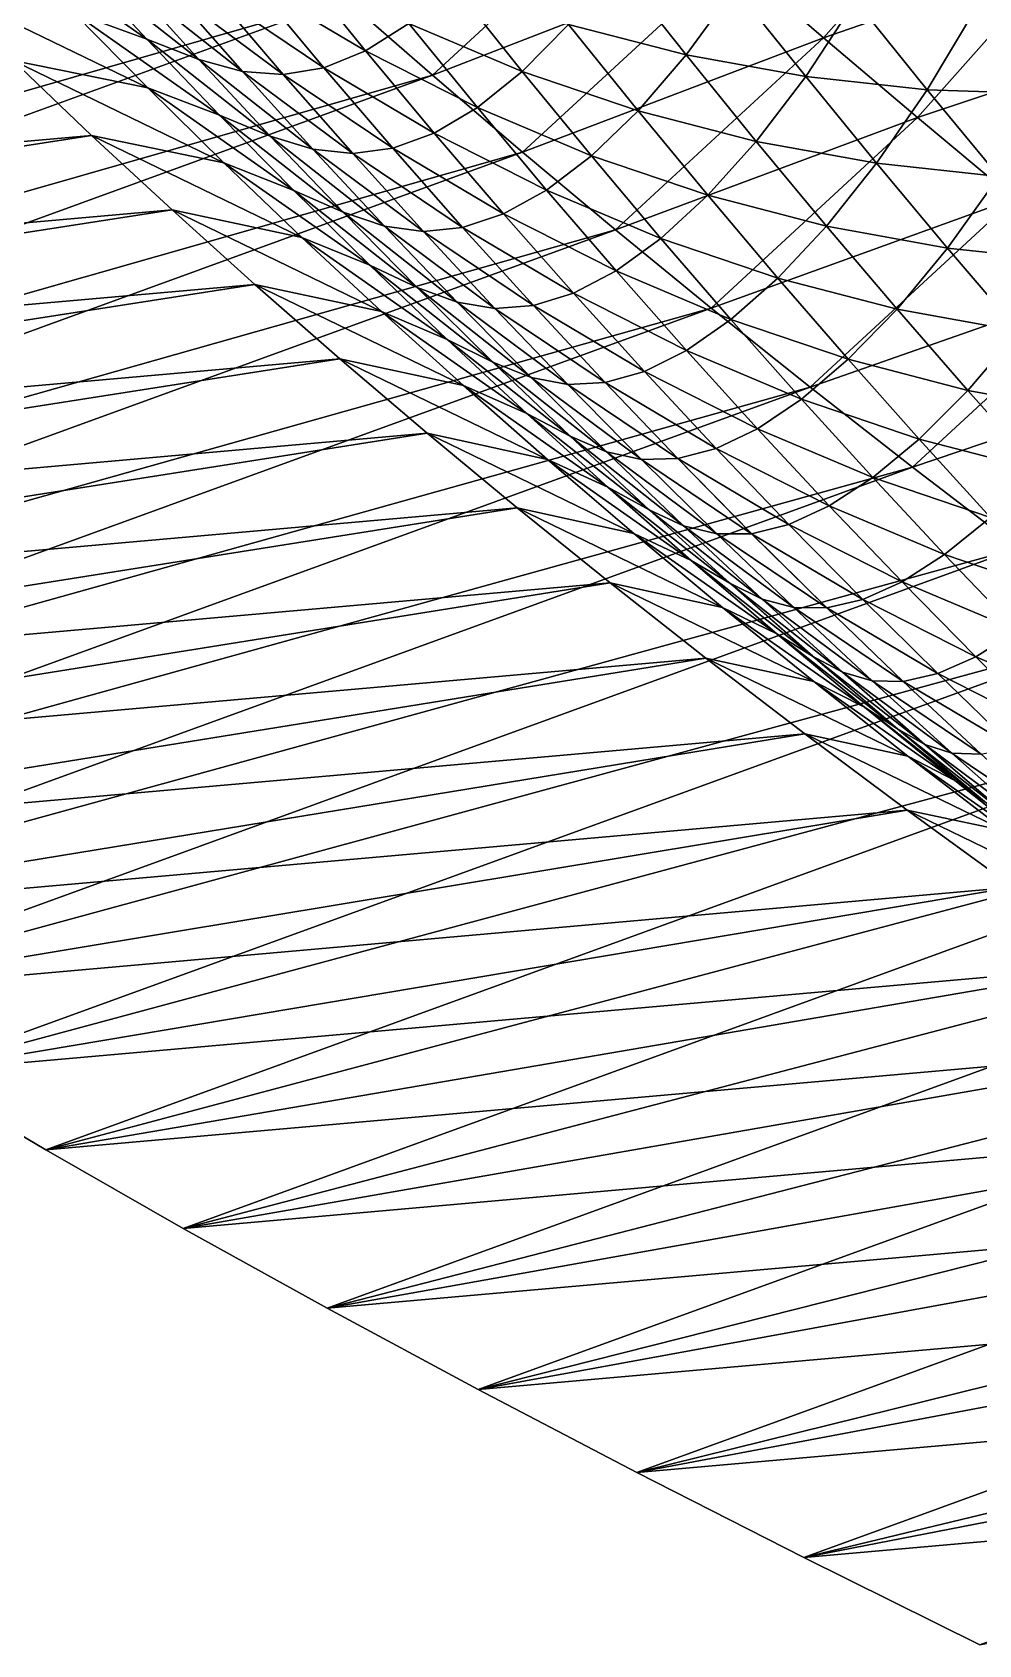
# Model space of a CAD drawing. Extents: x -232 to 179, y -162 to 161.
# Drawn here: x -102.6 to -55.4, y -123 to -42.6 of the extents above; entities that cross this region are included whole.
import ezdxf

# ---------------------------------------------------------------- set-up
doc = ezdxf.new("R2010")
doc.units = 0
doc.header["$MEASUREMENT"] = 0

msp = doc.modelspace()

# ---------------------------------------------------------------- linework, layer by layer
for points in [[(-99.34756, -29.623407, -620.6759999999999), (-169.2205, -49.86195, -604.4591), (-103.25167, -25.854378, -627.12555), (-103.25157, -25.854279, -627.1254)], [(-169.2205, -49.86195, -604.4591), (-99.34756, -29.623407, -620.6759999999999), (-165.16333, -53.57528000000001, -598.06213), (-165.16322, -53.57518, -598.062)], [(-95.33972, -33.395844, -614.23987), (-165.16333, -53.57528000000001, -598.06213), (-99.34756, -29.623407, -620.6759999999999), (-99.34746, -29.623308, -620.6759)], [(-165.16333, -53.57528000000001, -598.06213), (-95.33972, -33.395844, -614.23987), (-160.9507, -57.273186, -591.69635), (-160.95059, -57.273087, -591.6962)], [(-91.222305, -37.17643, -607.8091), (-160.9507, -57.273186, -591.69635), (-95.33972, -33.395844, -614.23987), (-95.33962, -33.395744, -614.23975)], [(-86.98906, -40.97000999999999, -601.3757), (-72.12011, -35.075294, -595.1371), (-82.63308, -44.781654, -594.9313), (-82.63298, -44.781555, -594.93115)], [(-67.70236, -38.973312, -588.6718), (-82.63308, -44.781654, -594.9313), (-72.12011, -35.075294, -595.1371), (-72.12001, -35.075195, -595.1369599999999)], [(-67.70236, -38.973312, -588.6718), (-55.930965, -34.746418, -581.45483), (-63.155537, -42.908764, -582.1778), (-63.155437, -42.908665, -582.1777)], [(-51.307133, -38.794075, -574.9285), (-63.155537, -42.908764, -582.1778), (-55.930965, -34.746418, -581.45483), (-55.930866, -34.74632, -581.4547)], [(-160.9507, -57.273186, -591.69635), (-91.222305, -37.17643, -607.8091), (-156.57602, -60.96014399999999, -585.3539400000001), (-156.57591, -60.96004499999999, -585.3538)], [(-86.98906, -40.97000999999999, -601.3757), (-156.57602, -60.96014399999999, -585.3539400000001), (-91.222305, -37.17643, -607.8091), (-91.222206, -37.17633, -607.80896)], [(-100.5245, -41.64782, -659.2962), (-96.863434, -42.976875, -672.8344), (-104.14825, -37.861504, -665.83246), (-104.14815, -37.861404, -665.83234)], [(-100.41637, -39.153774, -679.3952), (-104.14825, -37.861504, -665.83246), (-96.863434, -42.976875, -672.8344), (-96.86333499999999, -42.976776, -672.8343)], [(-96.863434, -42.976875, -672.8344), (-94.27459, -43.98745, -685.6003), (-100.41637, -39.153774, -679.3952), (-100.41627, -39.153675, -679.3951)], [(-97.77029, -40.11546, -692.1839), (-100.41637, -39.153774, -679.3952), (-94.27459, -43.98745, -685.6003), (-94.27449, -43.98735, -685.60016)], [(-82.63308, -44.781654, -594.9313), (-67.70236, -38.973312, -588.6718), (-78.146996, -48.61657, -588.4674), (-78.1469, -48.61647, -588.4673)], [(-63.155537, -42.908764, -582.1778), (-78.146996, -48.61657, -588.4674), (-67.70236, -38.973312, -588.6718), (-67.70226, -38.973213, -588.6717)], [(-73.49472, -39.35263, -770.9626), (-75.85573000000001, -42.244267, -760.1562), (-70.00091, -43.763203, -764.2819999999999), (-70.00081, -43.763103, -764.2818599999999)], [(-70.00091, -43.763203, -764.2819999999999), (-67.57334, -40.43055, -774.8699), (-73.49472, -39.35263, -770.9626), (-73.49462, -39.35253, -770.96246)], [(-63.155537, -42.908764, -582.1778), (-51.307133, -38.794075, -574.9285), (-58.470966, -46.887783, -575.6454), (-58.47086700000001, -46.887684, -575.64526)], [(-46.542953, -42.89966, -568.3545), (-58.470966, -46.887783, -575.6454), (-51.307133, -38.794075, -574.9285), (-51.307034, -38.793976, -574.9284)], [(-94.27459, -43.98745, -685.6003), (-92.10237, -44.588737, -697.9175), (-97.77029, -40.11546, -692.1839), (-97.77019, -40.11536, -692.1838)], [(-95.5533, -40.656296, -704.5236), (-97.77029, -40.11546, -692.1839), (-92.10237, -44.588737, -697.9175), (-92.10226999999999, -44.58864000000001, -697.9173599999999)], [(-89.361694, -39.382584, -739.94336), (-91.44426, -40.314995, -728.3510000000001), (-85.97043599999999, -43.55983, -733.2654), (-85.97034000000001, -43.55973, -733.26526)], [(-85.97043599999999, -43.55983, -733.2654), (-83.82042, -42.1959, -744.6451400000001), (-89.361694, -39.382584, -739.94336), (-89.361595, -39.38248400000001, -739.9432400000001)], [(-156.57602, -60.96014399999999, -585.3539400000001), (-86.98906, -40.97000999999999, -601.3757), (-152.03223, -64.64071, -579.0273), (-152.03212, -64.64061, -579.02716)], [(-82.63308, -44.781654, -594.9313), (-152.03223, -64.64071, -579.0273), (-86.98906, -40.97000999999999, -601.3757), (-86.98895999999999, -40.96991, -601.37555)], [(-103.52625, -44.04655, -637.51166), (-96.81993, -45.405895, -652.7818599999999), (-107.33248, -40.304356, -643.9984), (-107.33238, -40.304256, -643.9983)], [(-100.5245, -41.64782, -659.2962), (-107.33248, -40.304356, -643.9984), (-96.81993, -45.405895, -652.7818599999999), (-96.81983000000001, -45.405796, -652.78174)], [(-92.10237, -44.588737, -697.9175), (-90.06965, -44.73619, -709.9272), (-95.5533, -40.656296, -704.5236), (-95.5532, -40.656197, -704.5235)], [(-93.48805, -40.732338, -716.55615), (-95.5533, -40.656296, -704.5236), (-90.06965, -44.73619, -709.9272), (-90.06955, -44.73609, -709.92706)], [(-91.44426, -40.314995, -728.3510000000001), (-93.48805, -40.732338, -716.55615), (-88.04590999999999, -44.400627, -721.6983), (-88.045815, -44.400528, -721.6982)], [(-90.06965, -44.73619, -709.9272), (-88.04590999999999, -44.400627, -721.6983), (-93.48805, -40.732338, -716.55615), (-93.48795, -40.73224, -716.556)], [(-88.04590999999999, -44.400627, -721.6983), (-85.97043599999999, -43.55983, -733.2654), (-91.44426, -40.314995, -728.3510000000001), (-91.44416, -40.314896, -728.3509)], [(-81.59585, -40.29433, -755.84424), (-83.82042, -42.1959, -744.6451400000001), (-78.16643, -44.585915, -749.16425), (-78.16633, -44.585815, -749.1641)], [(-78.16643, -44.585915, -749.16425), (-75.85573000000001, -42.244267, -760.1562), (-81.59585, -40.29433, -755.84424), (-81.59575, -40.29423, -755.8441)], [(-67.57334, -40.43055, -774.8699), (-70.00091, -43.763203, -764.2819999999999), (-64.04079, -44.84817, -768.21484), (-64.04069, -44.84807199999999, -768.2147)], [(-64.04079, -44.84817, -768.21484), (-61.560925, -41.075836, -778.577), (-67.57334, -40.43055, -774.8699), (-67.57324, -40.43045, -774.86975)], [(-96.81993, -45.405895, -652.7818599999999), (-93.239685, -46.76319, -666.2981599999999), (-100.5245, -41.64782, -659.2962), (-100.5244, -41.64772, -659.2961)], [(-96.863434, -42.976875, -672.8344), (-100.5245, -41.64782, -659.2962), (-93.239685, -46.76319, -666.2981599999999), (-93.239586, -46.763092, -666.2980299999999)], [(-61.560925, -41.075836, -778.577), (-64.04079, -44.84817, -768.21484), (-57.98903000000001, -45.497684, -771.9462), (-57.98893, -45.497585, -771.9461)], [(-57.98903000000001, -45.497684, -771.9462), (-55.474346, -41.28849, -782.0746), (-61.560925, -41.075836, -778.577), (-61.560825, -41.075737, -778.5769)], [(-55.474346, -41.28849, -782.0746), (-57.98903000000001, -45.497684, -771.9462), (-51.862617, -45.711735, -775.4667400000001), (-51.86252, -45.711636, -775.4666)], [(-51.862617, -45.711735, -775.4667400000001), (-49.33269, -41.06998400000001, -785.3530000000001), (-55.474346, -41.28849, -782.0746), (-55.474247, -41.28839, -782.0744599999999)], [(-83.82042, -42.1959, -744.6451400000001), (-85.97043599999999, -43.55983, -733.2654), (-80.4027, -46.386574, -737.9896), (-80.4026, -46.386475, -737.9895)], [(-80.4027, -46.386574, -737.9896), (-78.16643, -44.585915, -749.16425), (-83.82042, -42.1959, -744.6451400000001), (-83.82032, -42.1958, -744.645)], [(-75.85573000000001, -42.244267, -760.1562), (-78.16643, -44.585915, -749.16425), (-72.39392, -46.546852, -753.5005), (-72.39381999999999, -46.546753, -753.50037)], [(-72.39392, -46.546852, -753.5005), (-70.00091, -43.763203, -764.2819999999999), (-75.85573000000001, -42.244267, -760.1562), (-75.85563, -42.244167, -760.15607)], [(-93.239685, -46.76319, -666.2981599999999), (-90.716934, -47.814262, -679.04425), (-96.863434, -42.976875, -672.8344), (-96.86333499999999, -42.976776, -672.8343)], [(-94.27459, -43.98745, -685.6003), (-96.863434, -42.976875, -672.8344), (-90.716934, -47.814262, -679.04425), (-90.716835, -47.814163, -679.0441)], [(-78.146996, -48.61657, -588.4674), (-63.155537, -42.908764, -582.1778), (-73.52257, -52.48035400000001, -581.97485), (-73.52247, -52.48025500000001, -581.97473)], [(-58.470966, -46.887783, -575.6454), (-73.52257, -52.48035400000001, -581.97485), (-63.155537, -42.908764, -582.1778), (-63.155437, -42.908665, -582.1777)], [(-58.470966, -46.887783, -575.6454), (-46.542953, -42.89966, -568.3545), (-53.639153, -50.916958, -569.0646), (-53.639053, -50.91686, -569.06445)], [(-103.52625, -44.04655, -637.51166), (-165.16333, -53.57525, -598.06213), (-99.6215, -47.773376, -631.038), (-99.6214, -47.773277, -631.0379)], [(-99.6215, -47.773376, -631.038), (-93.0299, -49.14023, -646.2816), (-103.52625, -44.04655, -637.51166), (-103.52615, -44.04645, -637.5115400000001)], [(-96.81993, -45.405895, -652.7818599999999), (-103.52625, -44.04655, -637.51166), (-93.0299, -49.14023, -646.2816), (-93.0298, -49.14013, -646.2815)], [(-90.716934, -47.814262, -679.04425), (-88.59792, -48.46763, -691.3427), (-94.27459, -43.98745, -685.6003), (-94.27449, -43.98735, -685.60016)], [(-92.10237, -44.588737, -697.9175), (-94.27459, -43.98745, -685.6003), (-88.59792, -48.46763, -691.3427), (-88.597824, -48.46753, -691.3426)], [(-85.97043599999999, -43.55983, -733.2654), (-88.04590999999999, -44.400627, -721.6983), (-82.55054, -47.658234, -726.632), (-82.55044000000001, -47.658134, -726.6319)], [(-82.55054, -47.658234, -726.632), (-80.4027, -46.386574, -737.9896), (-85.97043599999999, -43.55983, -733.2654), (-85.97034000000001, -43.55973, -733.26526)], [(-70.00091, -43.763203, -764.2819999999999), (-72.39392, -46.546852, -753.5005), (-66.50607, -48.074364, -757.6496599999999), (-66.505974, -48.074265, -757.64954)], [(-66.50607, -48.074364, -757.6496599999999), (-64.04079, -44.84817, -768.21484), (-70.00091, -43.763203, -764.2819999999999), (-70.00081, -43.763103, -764.2818599999999)], [(-152.03223, -64.64071, -579.0273), (-82.63308, -44.781654, -594.9313), (-147.31136, -68.31956, -572.70825), (-147.31125, -68.31945999999999, -572.7081)], [(-78.146996, -48.61657, -588.4674), (-147.31136, -68.31956, -572.70825), (-82.63308, -44.781654, -594.9313), (-82.63298, -44.781555, -594.93115)], [(-88.59792, -48.46763, -691.3427), (-86.605965, -48.67812, -703.3336), (-92.10237, -44.588737, -697.9175), (-92.10226999999999, -44.58864000000001, -697.9173599999999)], [(-90.06965, -44.73619, -709.9272), (-92.10237, -44.588737, -697.9175), (-86.605965, -48.67812, -703.3336), (-86.60586500000001, -48.67802, -703.3335)], [(-88.04590999999999, -44.400627, -721.6983), (-90.06965, -44.73619, -709.9272), (-84.61050999999999, -48.415916, -715.0854), (-84.61041, -48.415817, -715.08527)], [(-86.605965, -48.67812, -703.3336), (-84.61050999999999, -48.415916, -715.0854), (-90.06965, -44.73619, -709.9272), (-90.06955, -44.73609, -709.92706)], [(-84.61050999999999, -48.415916, -715.0854), (-82.55054, -47.658234, -726.632), (-88.04590999999999, -44.400627, -721.6983), (-88.045815, -44.400528, -721.6982)], [(-78.16643, -44.585915, -749.16425), (-80.4027, -46.386574, -737.9896), (-74.721725, -48.78801, -742.5303299999999), (-74.72163, -48.78791, -742.5302)], [(-74.721725, -48.78801, -742.5303299999999), (-72.39392, -46.546852, -753.5005), (-78.16643, -44.585915, -749.16425), (-78.16633, -44.585815, -749.1641)], [(-64.04079, -44.84817, -768.21484), (-66.50607, -48.074364, -757.6496599999999), (-60.51233000000001, -49.16545, -761.6046), (-60.51223, -49.16535, -761.6045)], [(-60.51233000000001, -49.16545, -761.6046), (-57.98903000000001, -45.497684, -771.9462), (-64.04079, -44.84817, -768.21484), (-64.04069, -44.84807199999999, -768.2147)], [(-93.0299, -49.14023, -646.2816), (-89.540726, -50.51733400000001, -659.77844), (-96.81993, -45.405895, -652.7818599999999), (-96.81983000000001, -45.405796, -652.78174)], [(-93.239685, -46.76319, -666.2981599999999), (-96.81993, -45.405895, -652.7818599999999), (-89.540726, -50.51733400000001, -659.77844), (-89.54063000000001, -50.517235, -659.7783)], [(-57.98903000000001, -45.497684, -771.9462), (-60.51233000000001, -49.16545, -761.6046), (-54.426422, -49.818626, -765.3570599999999), (-54.426323, -49.818527, -765.35693)], [(-54.426422, -49.818626, -765.3570599999999), (-51.862617, -45.711735, -775.4667400000001), (-57.98903000000001, -45.497684, -771.9462), (-57.98893, -45.497585, -771.9461)], [(-80.4027, -46.386574, -737.9896), (-82.55054, -47.658234, -726.632), (-76.96089, -50.4961, -731.3749), (-76.96079, -50.496002, -731.3747599999999)], [(-76.96089, -50.4961, -731.3749), (-74.721725, -48.78801, -742.5303299999999), (-80.4027, -46.386574, -737.9896), (-80.4026, -46.386475, -737.9895)], [(-72.39392, -46.546852, -753.5005), (-74.721725, -48.78801, -742.5303299999999), (-68.92165, -50.7583, -746.8872700000001), (-68.921555, -50.7582, -746.88715)], [(-68.92165, -50.7583, -746.8872700000001), (-66.50607, -48.074364, -757.6496599999999), (-72.39392, -46.546852, -753.5005), (-72.39381999999999, -46.546753, -753.50037)], [(-89.540726, -50.51733400000001, -659.77844), (-87.09318499999999, -51.60058, -672.508), (-93.239685, -46.76319, -666.2981599999999), (-93.239586, -46.763092, -666.2980299999999)], [(-90.716934, -47.814262, -679.04425), (-93.239685, -46.76319, -666.2981599999999), (-87.09318499999999, -51.60058, -672.508), (-87.09309, -51.60048, -672.5079)], [(-73.52257, -52.48035400000001, -581.97485), (-58.470966, -46.887783, -575.6454), (-68.75081, -56.37889000000001, -575.44415), (-68.75071, -56.37879, -575.44403)], [(-53.639153, -50.916958, -569.0646), (-68.75081, -56.37889000000001, -575.44415), (-58.470966, -46.887783, -575.6454), (-58.47086700000001, -46.887684, -575.64526)], [(-160.9507, -57.273155, -591.6963), (-99.6215, -47.773376, -631.038), (-165.16333, -53.57525, -598.06213), (-165.16322, -53.57515, -598.062)], [(-99.6215, -47.773376, -631.038), (-160.9507, -57.273155, -591.6963), (-95.61281, -51.489334, -624.5696), (-95.61270999999999, -51.489235, -624.5694599999999)], [(-95.61281, -51.489334, -624.5696), (-89.14949, -52.855236, -639.7876), (-99.6215, -47.773376, -631.038), (-99.6214, -47.773277, -631.0379)], [(-93.0299, -49.14023, -646.2816), (-99.6215, -47.773376, -631.038), (-89.14949, -52.855236, -639.7876), (-89.14939, -52.855137, -639.7875)], [(-87.09318499999999, -51.60058, -672.508), (-85.035904, -52.297886, -684.79114), (-90.716934, -47.814262, -679.04425), (-90.716835, -47.814163, -679.0441)], [(-88.59792, -48.46763, -691.3427), (-90.716934, -47.814262, -679.04425), (-85.035904, -52.297886, -684.79114), (-85.03580500000001, -52.297787, -684.791)], [(-82.55054, -47.658234, -726.632), (-84.61050999999999, -48.415916, -715.0854), (-79.097984, -51.683693, -720.03455), (-79.09788499999999, -51.683594, -720.0344)], [(-79.097984, -51.683693, -720.03455), (-76.96089, -50.4961, -731.3749), (-82.55054, -47.658234, -726.632), (-82.55044000000001, -47.658134, -726.6319)], [(-66.50607, -48.074364, -757.6496599999999), (-68.92165, -50.7583, -746.8872700000001), (-63.0057, -52.293114, -751.05615), (-63.0056, -52.293015, -751.056)], [(-63.0057, -52.293114, -751.05615), (-60.51233000000001, -49.16545, -761.6046), (-66.50607, -48.074364, -757.6496599999999), (-66.505974, -48.074265, -757.64954)], [(-147.31136, -68.31956, -572.70825), (-78.146996, -48.61657, -588.4674), (-142.40477, -72.00145, -566.38885), (-142.40466, -72.00135, -566.38873)], [(-73.52257, -52.48035400000001, -581.97485), (-142.40477, -72.00145, -566.38885), (-78.146996, -48.61657, -588.4674), (-78.1469, -48.61647, -588.4673)], [(-85.035904, -52.297886, -684.79114), (-83.09303, -52.563316, -696.7672), (-88.59792, -48.46763, -691.3427), (-88.597824, -48.46753, -691.3426)], [(-86.605965, -48.67812, -703.3336), (-88.59792, -48.46763, -691.3427), (-83.09303, -52.563316, -696.7672), (-83.09293000000001, -52.563217, -696.7671)], [(-84.61050999999999, -48.415916, -715.0854), (-86.605965, -48.67812, -703.3336), (-81.134125, -52.3664, -708.5038), (-81.134026, -52.366302, -708.50366)], [(-83.09303, -52.563316, -696.7672), (-81.134125, -52.3664, -708.5038), (-86.605965, -48.67812, -703.3336), (-86.60586500000001, -48.67802, -703.3335)], [(-81.134125, -52.3664, -708.5038), (-79.097984, -51.683693, -720.03455), (-84.61050999999999, -48.415916, -715.0854), (-84.61041, -48.415817, -715.08527)], [(-74.721725, -48.78801, -742.5303299999999), (-76.96089, -50.4961, -731.3749), (-71.257545, -52.90699, -735.9334), (-71.25745, -52.90689, -735.9333)], [(-71.257545, -52.90699, -735.9334), (-68.92165, -50.7583, -746.8872700000001), (-74.721725, -48.78801, -742.5303299999999), (-74.72163, -48.78791, -742.5302)], [(-89.14949, -52.855236, -639.7876), (-85.76189000000001, -54.243793, -653.2674), (-93.0299, -49.14023, -646.2816), (-93.0298, -49.14013, -646.2815)], [(-89.540726, -50.51733400000001, -659.77844), (-93.0299, -49.14023, -646.2816), (-85.76189000000001, -54.243793, -653.2674), (-85.76179, -54.243694, -653.2673)], [(-60.51233000000001, -49.16545, -761.6046), (-63.0057, -52.293114, -751.05615), (-56.98333, -53.38940400000001, -755.0301), (-56.98323000000001, -53.38930500000001, -755.02997)], [(-56.98333, -53.38940400000001, -755.0301), (-54.426422, -49.818626, -765.3570599999999), (-60.51233000000001, -49.16545, -761.6046), (-60.51223, -49.16535, -761.6045)], [(-85.76189000000001, -54.243793, -653.2674), (-83.39895, -55.35101, -665.9835), (-89.540726, -50.51733400000001, -659.77844), (-89.54063000000001, -50.517235, -659.7783)], [(-87.09318499999999, -51.60058, -672.508), (-89.540726, -50.51733400000001, -659.77844), (-83.39895, -55.35101, -665.9835), (-83.39885, -55.35091, -665.9834)], [(-76.96089, -50.4961, -731.3749), (-79.097984, -51.683693, -720.03455), (-73.49089000000001, -54.530426, -724.7922), (-73.49079, -54.530327, -724.79205)], [(-73.49089000000001, -54.530426, -724.7922), (-71.257545, -52.90699, -735.9334), (-76.96089, -50.4961, -731.3749), (-76.96079, -50.496002, -731.3747599999999)], [(-54.426422, -49.818626, -765.3570599999999), (-56.98333, -53.38940400000001, -755.0301), (-50.86837, -54.0457, -758.8004), (-50.86827, -54.0456, -758.8003)], [(-68.92165, -50.7583, -746.8872700000001), (-71.257545, -52.90699, -735.9334), (-65.43465, -54.88504, -740.3075), (-65.43455, -54.88494, -740.3074)], [(-65.43465, -54.88504, -740.3075), (-63.0057, -52.293114, -751.05615), (-68.92165, -50.7583, -746.8872700000001), (-68.921555, -50.7582, -746.88715)], [(-68.75081, -56.37889000000001, -575.44415), (-53.639153, -50.916958, -569.0646), (-63.821938, -60.318462, -568.86523), (-63.82184, -60.318363, -568.8651)], [(-48.649467, -55.00343, -562.4243), (-63.821938, -60.318462, -568.86523), (-53.639153, -50.916958, -569.0646), (-53.639053, -50.91686, -569.06445)], [(-156.57602, -60.960114, -585.3539400000001), (-95.61281, -51.489334, -624.5696), (-160.9507, -57.273155, -591.6963), (-160.95059, -57.273056, -591.69617)], [(-95.61281, -51.489334, -624.5696), (-156.57602, -60.960114, -585.3539400000001), (-91.49432, -55.198975, -618.0983), (-91.494225, -55.198875, -618.0982)], [(-91.49432, -55.198975, -618.0983), (-85.173386, -56.55538000000001, -633.29193), (-95.61281, -51.489334, -624.5696), (-95.61270999999999, -51.489235, -624.5694599999999)], [(-89.14949, -52.855236, -639.7876), (-95.61281, -51.489334, -624.5696), (-85.173386, -56.55538000000001, -633.29193), (-85.17329000000001, -56.555283, -633.2918)], [(-83.39895, -55.35101, -665.9835), (-81.412155, -56.0842, -678.2549), (-87.09318499999999, -51.60058, -672.508), (-87.09309, -51.60048, -672.5079)], [(-85.035904, -52.297886, -684.79114), (-87.09318499999999, -51.60058, -672.508), (-81.412155, -56.0842, -678.2549), (-81.412056, -56.08410300000001, -678.2547599999999)], [(-79.097984, -51.683693, -720.03455), (-81.134125, -52.3664, -708.5038), (-75.608795, -55.641777, -713.4645), (-75.608696, -55.64167800000001, -713.4643599999999)], [(-75.608795, -55.641777, -713.4645), (-73.49089000000001, -54.530426, -724.7922), (-79.097984, -51.683693, -720.03455), (-79.09788499999999, -51.683594, -720.0344)], [(-142.40477, -72.00145, -566.38885), (-73.52257, -52.48035400000001, -581.97485), (-137.3028, -75.69145, -560.06036), (-137.30269, -75.69135, -560.06024)], [(-68.75081, -56.37889000000001, -575.44415), (-137.3028, -75.69145, -560.06036), (-73.52257, -52.48035400000001, -581.97485), (-73.52247, -52.48025500000001, -581.97473)], [(-85.173386, -56.55538000000001, -633.29193), (-81.89834599999999, -57.946964, -646.7572), (-89.14949, -52.855236, -639.7876), (-89.14939, -52.855137, -639.7875)], [(-85.76189000000001, -54.243793, -653.2674), (-89.14949, -52.855236, -639.7876), (-81.89834599999999, -57.946964, -646.7572), (-81.89825, -57.946865, -646.7571)], [(-81.412155, -56.0842, -678.2549), (-79.52679, -56.39673000000001, -690.2198), (-85.035904, -52.297886, -684.79114), (-85.03580500000001, -52.297787, -684.791)], [(-83.09303, -52.563316, -696.7672), (-85.035904, -52.297886, -684.79114), (-79.52679, -56.39673000000001, -690.2198), (-79.52669, -56.39663, -690.2196700000001)], [(-81.134125, -52.3664, -708.5038), (-83.09303, -52.563316, -696.7672), (-77.61276, -56.25729, -701.9454), (-77.61265999999999, -56.25719, -701.94525)], [(-79.52679, -56.39673000000001, -690.2198), (-77.61276, -56.25729, -701.9454), (-83.09303, -52.563316, -696.7672), (-83.09293000000001, -52.563217, -696.7671)], [(-77.61276, -56.25729, -701.9454), (-75.608795, -55.641777, -713.4645), (-81.134125, -52.3664, -708.5038), (-81.134026, -52.366302, -708.50366)], [(-71.257545, -52.90699, -735.9334), (-73.49089000000001, -54.530426, -724.7922), (-67.769745, -56.948845, -729.3649), (-67.769646, -56.94874599999999, -729.3648)], [(-67.769745, -56.948845, -729.3649), (-65.43465, -54.88504, -740.3075), (-71.257545, -52.90699, -735.9334), (-71.25745, -52.90689, -735.9333)], [(-63.0057, -52.293114, -751.05615), (-65.43465, -54.88504, -740.3075), (-59.4954, -56.42588000000001, -744.49286), (-59.4953, -56.42578, -744.49274)], [(-59.4954, -56.42588000000001, -744.49286), (-56.98333, -53.38940400000001, -755.0301), (-63.0057, -52.293114, -751.05615), (-63.0056, -52.293015, -751.056)], [(-56.98333, -53.38940400000001, -755.0301), (-59.4954, -56.42588000000001, -744.49286), (-53.44931999999999, -57.52650500000001, -748.4824), (-53.449223, -57.526405, -748.4823)], [(-53.44931999999999, -57.52650500000001, -748.4824), (-50.86837, -54.0457, -758.8004), (-56.98333, -53.38940400000001, -755.0301), (-56.98323000000001, -53.38930500000001, -755.02997)], [(-81.89834599999999, -57.946964, -646.7572), (-79.62957, -59.070026, -659.46295), (-85.76189000000001, -54.243793, -653.2674), (-85.76179, -54.243694, -653.2673)], [(-83.39895, -55.35101, -665.9835), (-85.76189000000001, -54.243793, -653.2674), (-79.62957, -59.070026, -659.46295), (-79.62947, -59.069927, -659.4628)], [(-73.49089000000001, -54.530426, -724.7922), (-75.608795, -55.641777, -713.4645), (-69.98865, -58.495125, -718.23315), (-69.98855, -58.495026, -718.23303)], [(-69.98865, -58.495125, -718.23315), (-67.769745, -56.948845, -729.3649), (-73.49089000000001, -54.530426, -724.7922), (-73.49079, -54.530327, -724.79205)], [(-152.03223, -64.64068, -579.0272), (-91.49432, -55.198975, -618.0983), (-156.57602, -60.960114, -585.3539400000001), (-156.57591, -60.960014, -585.3538)], [(-91.49432, -55.198975, -618.0983), (-152.03223, -64.64068, -579.0272), (-87.259796, -58.906914, -611.6161), (-87.2597, -58.906815, -611.6159700000001)], [(-87.259796, -58.906914, -611.6161), (-81.09584, -60.245155, -626.7865), (-91.49432, -55.198975, -618.0983), (-91.494225, -55.198875, -618.0982)], [(-85.173386, -56.55538000000001, -633.29193), (-91.49432, -55.198975, -618.0983), (-81.09584, -60.245155, -626.7865), (-81.09574, -60.24505600000001, -626.7864)], [(-79.62957, -59.070026, -659.46295), (-77.72228, -59.83119, -671.7260000000001), (-83.39895, -55.35101, -665.9835), (-83.39885, -55.35091, -665.9834)], [(-81.412155, -56.0842, -678.2549), (-83.39895, -55.35101, -665.9835), (-77.72228, -59.83119, -671.7260000000001), (-77.72218000000001, -59.83109, -671.7259)], [(-65.43465, -54.88504, -740.3075), (-67.769745, -56.948845, -729.3649), (-61.928665, -58.93306, -733.7527), (-61.928566, -58.93295999999999, -733.75256)], [(-61.928665, -58.93306, -733.7527), (-59.4954, -56.42588000000001, -744.49286), (-65.43465, -54.88504, -740.3075), (-65.43455, -54.88494, -740.3074)], [(-63.821938, -60.318462, -568.86523), (-48.649467, -55.00343, -562.4243), (-58.724968, -64.30587, -562.2271), (-58.72487, -64.30577, -562.227)], [(-43.490345, -59.15490699999999, -555.7131), (-58.724968, -64.30587, -562.2271), (-48.649467, -55.00343, -562.4243), (-48.64937, -55.00333000000001, -562.4242)], [(-77.72228, -59.83119, -671.7260000000001), (-75.90304, -60.183044, -683.68353), (-81.412155, -56.0842, -678.2549), (-81.412056, -56.08410300000001, -678.2547599999999)], [(-79.52679, -56.39673000000001, -690.2198), (-81.412155, -56.0842, -678.2549), (-75.90304, -60.183044, -683.68353), (-75.90294, -60.182945, -683.6834)], [(-75.608795, -55.641777, -713.4645), (-77.61276, -56.25729, -701.9454), (-72.0789, -59.53771999999999, -706.91364), (-72.078804, -59.53762, -706.9135)], [(-72.0789, -59.53771999999999, -706.91364), (-69.98865, -58.495125, -718.23315), (-75.608795, -55.641777, -713.4645), (-75.608696, -55.64167800000001, -713.4643599999999)], [(-137.3028, -75.69145, -560.06036), (-68.75081, -56.37889000000001, -575.44415), (-131.99474, -79.394806, -553.714), (-131.99463, -79.39471, -553.71387)], [(-63.821938, -60.318462, -568.86523), (-131.99474, -79.394806, -553.714), (-68.75081, -56.37889000000001, -575.44415), (-68.75071, -56.37879, -575.44403)], [(-81.09584, -60.245155, -626.7865), (-77.94479, -61.631264, -640.23987), (-85.173386, -56.55538000000001, -633.29193), (-85.17329000000001, -56.555283, -633.2918)], [(-81.89834599999999, -57.946964, -646.7572), (-85.173386, -56.55538000000001, -633.29193), (-77.94479, -61.631264, -640.23987), (-77.944695, -61.631165, -640.23975)], [(-77.61276, -56.25729, -701.9454), (-79.52679, -56.39673000000001, -690.2198), (-74.042305, -60.093536, -695.4019), (-74.04220600000001, -60.093437, -695.4018)], [(-75.90304, -60.183044, -683.68353), (-74.042305, -60.093536, -695.4019), (-79.52679, -56.39673000000001, -690.2198), (-79.52669, -56.39663, -690.2196700000001)], [(-74.042305, -60.093536, -695.4019), (-72.0789, -59.53771999999999, -706.91364), (-77.61276, -56.25729, -701.9454), (-77.61265999999999, -56.25719, -701.94525)], [(-67.769745, -56.948845, -729.3649), (-69.98865, -58.495125, -718.23315), (-64.25421, -60.919167, -722.8166), (-64.25411, -60.91906700000001, -722.81647)], [(-64.25421, -60.919167, -722.8166), (-61.928665, -58.93306, -733.7527), (-67.769745, -56.948845, -729.3649), (-67.769646, -56.94874599999999, -729.3648)], [(-59.4954, -56.42588000000001, -744.49286), (-61.928665, -58.93306, -733.7527), (-55.97088000000001, -60.478714, -737.9511), (-55.97078, -60.478615, -737.951)], [(-55.97088000000001, -60.478714, -737.9511), (-53.44931999999999, -57.52650500000001, -748.4824), (-59.4954, -56.42588000000001, -744.49286), (-59.4953, -56.42578, -744.49274)], [(-53.44931999999999, -57.52650500000001, -748.4824), (-55.97088000000001, -60.478714, -737.9511), (-49.905933, -61.582764, -741.9531), (-49.90583400000001, -61.582664, -741.953)], [(-77.94479, -61.631264, -640.23987), (-75.78025, -62.762, -652.93835), (-81.89834599999999, -57.946964, -646.7572), (-81.89825, -57.946865, -646.7571)], [(-79.62957, -59.070026, -659.46295), (-81.89834599999999, -57.946964, -646.7572), (-75.78025, -62.762, -652.93835), (-75.78015, -62.7619, -652.93823)], [(-69.98865, -58.495125, -718.23315), (-72.0789, -59.53771999999999, -706.91364), (-66.450096, -62.39547, -711.6897), (-66.45, -62.39536999999999, -711.6896)], [(-66.450096, -62.39547, -711.6897), (-64.25421, -60.919167, -722.8166), (-69.98865, -58.495125, -718.23315), (-69.98855, -58.495026, -718.23303)], [(-147.31136, -68.31953, -572.70825), (-87.259796, -58.906914, -611.6161), (-152.03223, -64.64068, -579.0272), (-152.03212, -64.64058, -579.0271)], [(-87.259796, -58.906914, -611.6161), (-147.31136, -68.31953, -572.70825), (-82.90229000000001, -62.61792800000001, -605.11426), (-82.90219, -62.61783, -605.11414)], [(-82.90229000000001, -62.61792800000001, -605.11426), (-76.91071, -63.929115, -620.2629400000001), (-87.259796, -58.906914, -611.6161), (-87.2597, -58.906815, -611.6159700000001)], [(-81.09584, -60.245155, -626.7865), (-87.259796, -58.906914, -611.6161), (-76.91071, -63.929115, -620.2629400000001), (-76.910614, -63.929016, -620.2628)], [(-75.78025, -62.762, -652.93835), (-73.96165500000001, -63.54331, -665.1965299999999), (-79.62957, -59.070026, -659.46295), (-79.62947, -59.069927, -659.4628)], [(-77.72228, -59.83119, -671.7260000000001), (-79.62957, -59.070026, -659.46295), (-73.96165500000001, -63.54331, -665.1965299999999), (-73.961555, -63.54320999999999, -665.1964)], [(-61.928665, -58.93306, -733.7527), (-64.25421, -60.919167, -722.8166), (-58.39954399999999, -62.908005, -727.21454), (-58.39944499999999, -62.907906, -727.2144)], [(-58.39954399999999, -62.908005, -727.21454), (-55.97088000000001, -60.478714, -737.9511), (-61.928665, -58.93306, -733.7527), (-61.928566, -58.93295999999999, -733.75256)], [(-58.724968, -64.30587, -562.2271), (-43.490345, -59.15490699999999, -555.7131), (-53.447872, -68.348434, -555.5182), (-53.447773, -68.34833499999999, -555.51807)], [(-76.91071, -63.929115, -620.2629400000001), (-73.8956, -65.30113, -633.70715), (-81.09584, -60.245155, -626.7865), (-81.09574, -60.24505600000001, -626.7864)], [(-77.94479, -61.631264, -640.23987), (-81.09584, -60.245155, -626.7865), (-73.8956, -65.30113, -633.70715), (-73.8955, -65.30103000000001, -633.70703)], [(-73.96165500000001, -63.54331, -665.1965299999999), (-72.21739000000001, -63.926876, -677.1505), (-77.72228, -59.83119, -671.7260000000001), (-77.72218000000001, -59.83109, -671.7259)], [(-75.90304, -60.183044, -683.68353), (-77.72228, -59.83119, -671.7260000000001), (-72.21739000000001, -63.926876, -677.1505), (-72.21729, -63.926777, -677.1504)], [(-74.042305, -60.093536, -695.4019), (-75.90304, -60.183044, -683.68353), (-70.41856, -63.879852, -688.8656599999999), (-70.41846, -63.879753, -688.86554)], [(-72.21739000000001, -63.926876, -677.1505), (-70.41856, -63.879852, -688.8656599999999), (-75.90304, -60.183044, -683.68353), (-75.90294, -60.182945, -683.6834)], [(-72.0789, -59.53771999999999, -706.91364), (-74.042305, -60.093536, -695.4019), (-68.50418, -63.37648000000001, -700.3739999999999), (-68.50408, -63.37638, -700.3739)], [(-70.41856, -63.879852, -688.8656599999999), (-68.50418, -63.37648000000001, -700.3739999999999), (-74.042305, -60.093536, -695.4019), (-74.04220600000001, -60.093437, -695.4018)], [(-68.50418, -63.37648000000001, -700.3739999999999), (-66.450096, -62.39547, -711.6897), (-72.0789, -59.53771999999999, -706.91364), (-72.078804, -59.53762, -706.9135)], [(-131.99474, -79.394806, -553.714), (-63.821938, -60.318462, -568.86523), (-126.4688, -83.11709599999999, -547.3402), (-126.468704, -83.117, -547.3401)], [(-58.724968, -64.30587, -562.2271), (-126.4688, -83.11709599999999, -547.3402), (-63.821938, -60.318462, -568.86523), (-63.82184, -60.318363, -568.8651)], [(-64.25421, -60.919167, -722.8166), (-66.450096, -62.39547, -711.6897), (-60.70680600000001, -64.82324, -716.2802), (-60.70670699999999, -64.82314000000001, -716.2801)], [(-60.70680600000001, -64.82324, -716.2802), (-58.39954399999999, -62.908005, -727.21454), (-64.25421, -60.919167, -722.8166), (-64.25411, -60.91906700000001, -722.81647)], [(-55.97088000000001, -60.478714, -737.9511), (-58.39954399999999, -62.908005, -727.21454), (-52.427902, -64.457245, -731.4227), (-52.427803, -64.457146, -731.4226)], [(-52.427902, -64.457245, -731.4227), (-49.905933, -61.582764, -741.9531), (-55.97088000000001, -60.478714, -737.9511), (-55.97078, -60.478615, -737.951)], [(-73.8956, -65.30113, -633.70715), (-71.845764, -66.43131, -646.4018), (-77.94479, -61.631264, -640.23987), (-77.944695, -61.631165, -640.23975)], [(-75.78025, -62.762, -652.93835), (-77.94479, -61.631264, -640.23987), (-71.845764, -66.43131, -646.4018), (-71.845665, -66.43121, -646.4017)], [(-142.40477, -72.00142, -566.3888), (-82.90229000000001, -62.61792800000001, -605.11426), (-147.31136, -68.31953, -572.70825), (-147.31125, -68.31943000000001, -572.7081)], [(-82.90229000000001, -62.61792800000001, -605.11426), (-142.40477, -72.00142, -566.3888), (-78.41445, -66.33688000000001, -598.5841), (-78.41435, -66.336784, -598.5840000000001)], [(-78.41445, -66.33688000000001, -598.5841), (-72.611275, -67.61196, -613.7126), (-82.90229000000001, -62.61792800000001, -605.11426), (-82.90219, -62.61783, -605.11414)], [(-76.91071, -63.929115, -620.2629400000001), (-82.90229000000001, -62.61792800000001, -605.11426), (-72.611275, -67.61196, -613.7126), (-72.611176, -67.61186, -613.71246)], [(-66.450096, -62.39547, -711.6897), (-68.50418, -63.37648000000001, -700.3739999999999), (-62.87104799999999, -66.236435, -705.1538), (-62.87095, -66.236336, -705.1537)], [(-62.87104799999999, -66.236435, -705.1538), (-60.70680600000001, -64.82324, -716.2802), (-66.450096, -62.39547, -711.6897), (-66.45, -62.39536999999999, -711.6896)], [(-71.845764, -66.43131, -646.4018), (-70.12546999999999, -67.22491, -658.6587), (-75.78025, -62.762, -652.93835), (-75.78015, -62.7619, -652.93823)], [(-73.96165500000001, -63.54331, -665.1965299999999), (-75.78025, -62.762, -652.93835), (-70.12546999999999, -67.22491, -658.6587), (-70.125374, -67.22480999999999, -658.65857)], [(-68.50418, -63.37648000000001, -700.3739999999999), (-70.41856, -63.879852, -688.8656599999999), (-64.88043, -67.162796, -693.83777), (-64.88033, -67.1627, -693.83765)], [(-64.88043, -67.162796, -693.83777), (-62.87104799999999, -66.236435, -705.1538), (-68.50418, -63.37648000000001, -700.3739999999999), (-68.50408, -63.37638, -700.3739)], [(-58.39954399999999, -62.908005, -727.21454), (-60.70680600000001, -64.82324, -716.2802), (-54.843105, -66.815155, -720.68494), (-54.843006, -66.81505600000001, -720.6848)], [(-54.843105, -66.815155, -720.68494), (-52.427902, -64.457245, -731.4227), (-58.39954399999999, -62.908005, -727.21454), (-58.39944499999999, -62.907906, -727.2144)], [(-72.611275, -67.61196, -613.7126), (-69.74468, -68.961075, -627.1507), (-76.91071, -63.929115, -620.2629400000001), (-76.910614, -63.929016, -620.2628)], [(-73.8956, -65.30113, -633.70715), (-76.91071, -63.929115, -620.2629400000001), (-69.74468, -68.961075, -627.1507), (-69.74458, -68.960976, -627.1506)], [(-70.12546999999999, -67.22491, -658.6587), (-68.46525, -67.63268000000001, -670.6127), (-73.96165500000001, -63.54331, -665.1965299999999), (-73.961555, -63.54320999999999, -665.1964)], [(-72.21739000000001, -63.926876, -677.1505), (-73.96165500000001, -63.54331, -665.1965299999999), (-68.46525, -67.63268000000001, -670.6127), (-68.46515, -67.63258, -670.61255)], [(-70.41856, -63.879852, -688.8656599999999), (-72.21739000000001, -63.926876, -677.1505), (-66.73711999999999, -67.62085, -682.3286), (-66.73702, -67.62075, -682.3285)], [(-68.46525, -67.63268000000001, -670.6127), (-66.73711999999999, -67.62085, -682.3286), (-72.21739000000001, -63.926876, -677.1505), (-72.21729, -63.926777, -677.1504)], [(-66.73711999999999, -67.62085, -682.3286), (-64.88043, -67.162796, -693.83777), (-70.41856, -63.879852, -688.8656599999999), (-70.41846, -63.879753, -688.86554)], [(-126.4688, -83.11709599999999, -547.3402), (-58.724968, -64.30587, -562.2271), (-120.71172, -86.86426999999999, -540.9289), (-120.711624, -86.864174, -540.9288)], [(-53.447872, -68.348434, -555.5182), (-120.71172, -86.86426999999999, -540.9289), (-58.724968, -64.30587, -562.2271), (-58.72487, -64.30577, -562.227)], [(-60.70680600000001, -64.82324, -716.2802), (-62.87104799999999, -66.236435, -705.1538), (-57.12334, -68.666084, -709.7478), (-57.12324, -68.66598499999999, -709.7477)], [(-57.12334, -68.666084, -709.7478), (-54.843105, -66.815155, -720.68494), (-60.70680600000001, -64.82324, -716.2802), (-60.70670699999999, -64.82314000000001, -716.2801)], [(-69.74468, -68.961075, -627.1507), (-67.820465, -70.08237, -639.8449), (-73.8956, -65.30113, -633.70715), (-73.8955, -65.30103000000001, -633.70703)], [(-71.845764, -66.43131, -646.4018), (-73.8956, -65.30113, -633.70715), (-67.820465, -70.08237, -639.8449), (-67.820366, -70.08227, -639.8448)], [(-137.3028, -75.69142, -560.06036), (-78.41445, -66.33688000000001, -598.5841), (-142.40477, -72.00142, -566.3888), (-142.40466, -72.00131999999999, -566.3887)], [(-78.41445, -66.33688000000001, -598.5841), (-137.3028, -75.69142, -560.06036), (-73.788025, -70.06898000000001, -592.0164), (-73.787926, -70.06888000000001, -592.0163)], [(-73.788025, -70.06898000000001, -592.0164), (-68.19034, -71.29845, -607.1266), (-78.41445, -66.33688000000001, -598.5841), (-78.41435, -66.336784, -598.5840000000001)], [(-72.611275, -67.61196, -613.7126), (-78.41445, -66.33688000000001, -598.5841), (-68.19034, -71.29845, -607.1266), (-68.19024, -71.29835, -607.12646)], [(-67.820465, -70.08237, -639.8449), (-66.20857, -70.88033, -652.1043), (-71.845764, -66.43131, -646.4018), (-71.845665, -66.43121, -646.4017)], [(-70.12546999999999, -67.22491, -658.6587), (-71.845764, -66.43131, -646.4018), (-66.20857, -70.88033, -652.1043), (-66.20846999999999, -70.88023000000001, -652.1042)], [(-62.87104799999999, -66.236435, -705.1538), (-64.88043, -67.162796, -693.83777), (-59.24730699999999, -70.02275, -698.61755), (-59.24720799999999, -70.02265, -698.61743)], [(-59.24730699999999, -70.02275, -698.61755), (-57.12334, -68.666084, -709.7478), (-62.87104799999999, -66.236435, -705.1538), (-62.87095, -66.236336, -705.1537)], [(-66.20857, -70.88033, -652.1043), (-64.64183, -71.304794, -664.0622599999999), (-70.12546999999999, -67.22491, -658.6587), (-70.125374, -67.22480999999999, -658.65857)], [(-68.46525, -67.63268000000001, -670.6127), (-70.12546999999999, -67.22491, -658.6587), (-64.64183, -71.304794, -664.0622599999999), (-64.64173000000001, -71.304695, -664.06213)], [(-64.88043, -67.162796, -693.83777), (-66.73711999999999, -67.62085, -682.3286), (-61.203262, -70.90128, -687.2969400000001), (-61.203163, -70.901184, -687.2968)], [(-61.203262, -70.90128, -687.2969400000001), (-59.24730699999999, -70.02275, -698.61755), (-64.88043, -67.162796, -693.83777), (-64.88033, -67.1627, -693.83765)], [(-54.843105, -66.815155, -720.68494), (-57.12334, -68.666084, -709.7478), (-51.255142, -70.659515, -714.15594), (-51.255043, -70.65942, -714.1558)], [(-68.19034, -71.29845, -607.1266), (-65.48546, -72.615685, -620.5617), (-72.611275, -67.61196, -613.7126), (-72.611176, -67.61186, -613.71246)], [(-69.74468, -68.961075, -627.1507), (-72.611275, -67.61196, -613.7126), (-65.48546, -72.615685, -620.5617), (-65.48536, -72.615585, -620.5616)], [(-66.73711999999999, -67.62085, -682.3286), (-68.46525, -67.63268000000001, -670.6127), (-62.993416, -71.32096999999999, -675.7828400000001), (-62.993317, -71.32087, -675.7827)], [(-64.64183, -71.304794, -664.0622599999999), (-62.993416, -71.32096999999999, -675.7828400000001), (-68.46525, -67.63268000000001, -670.6127), (-68.46515, -67.63258, -670.61255)], [(-62.993416, -71.32096999999999, -675.7828400000001), (-61.203262, -70.90128, -687.2969400000001), (-66.73711999999999, -67.62085, -682.3286), (-66.73702, -67.62075, -682.3285)], [(-120.71172, -86.86426999999999, -540.9289), (-53.447872, -68.348434, -555.5182), (-114.70889, -90.642715, -534.4693), (-114.70879, -90.64262, -534.4692)], [(-47.977264, -72.4541, -548.7258), (-114.70889, -90.642715, -534.4693), (-53.447872, -68.348434, -555.5182), (-53.447773, -68.34833499999999, -555.51807)], [(-65.48546, -72.615685, -620.5617), (-63.698418, -73.71959, -633.2593), (-69.74468, -68.961075, -627.1507), (-69.74458, -68.960976, -627.1506)], [(-67.820465, -70.08237, -639.8449), (-69.74468, -68.961075, -627.1507), (-63.698418, -73.71959, -633.2593), (-63.69832, -73.71949000000001, -633.25916)], [(-57.12334, -68.666084, -709.7478), (-59.24730699999999, -70.02275, -698.61755), (-53.4996, -72.4524, -703.21155), (-53.4995, -72.4523, -703.2114)], [(-53.4996, -72.4524, -703.21155), (-51.255142, -70.659515, -714.15594), (-57.12334, -68.666084, -709.7478), (-57.12324, -68.66598499999999, -709.7477)], [(-131.99474, -79.394775, -553.714), (-73.788025, -70.06898000000001, -592.0164), (-137.3028, -75.69142, -560.06036), (-137.30269, -75.69131999999999, -560.06024)], [(-73.788025, -70.06898000000001, -592.0164), (-131.99474, -79.394775, -553.714), (-69.01405, -73.81962, -585.40125), (-69.013954, -73.81952, -585.4011)], [(-69.01405, -73.81962, -585.40125), (-63.63989599999999, -74.99367, -600.49536), (-73.788025, -70.06898000000001, -592.0164), (-73.787926, -70.06888000000001, -592.0163)], [(-68.19034, -71.29845, -607.1266), (-73.788025, -70.06898000000001, -592.0164), (-63.63989599999999, -74.99367, -600.49536), (-63.63979699999999, -74.99356999999999, -600.4952400000001)], [(-63.698418, -73.71959, -633.2593), (-62.20539, -74.51394, -645.5251), (-67.820465, -70.08237, -639.8449), (-67.820366, -70.08227, -639.8448)], [(-66.20857, -70.88033, -652.1043), (-67.820465, -70.08237, -639.8449), (-62.20539, -74.51394, -645.5251), (-62.20529000000001, -74.51384, -645.52496)], [(-59.24730699999999, -70.02275, -698.61755), (-61.203262, -70.90128, -687.2969400000001), (-55.57445500000001, -73.75903000000001, -692.073), (-55.57435600000001, -73.758934, -692.0729)], [(-55.57445500000001, -73.75903000000001, -692.073), (-53.4996, -72.4524, -703.21155), (-59.24730699999999, -70.02275, -698.61755), (-59.24720799999999, -70.02265, -698.61743)], [(-63.63989599999999, -74.99367, -600.49536), (-61.110847, -76.269646, -613.9312), (-68.19034, -71.29845, -607.1266), (-68.19024, -71.29835, -607.12646)], [(-65.48546, -72.615685, -620.5617), (-68.19034, -71.29845, -607.1266), (-61.110847, -76.269646, -613.9312), (-61.11075, -76.26955, -613.9311)], [(-62.20539, -74.51394, -645.5251), (-60.741985, -74.947525, -657.4911), (-66.20857, -70.88033, -652.1043), (-66.20846999999999, -70.88023000000001, -652.1042)], [(-64.64183, -71.304794, -664.0622599999999), (-66.20857, -70.88033, -652.1043), (-60.741985, -74.947525, -657.4911), (-60.741886, -74.94742600000001, -657.4909700000001)], [(-60.741985, -74.947525, -657.4911), (-59.18268199999999, -74.98451999999999, -669.22046), (-64.64183, -71.304794, -664.0622599999999), (-64.64173000000001, -71.304695, -664.06213)], [(-62.993416, -71.32096999999999, -675.7828400000001), (-64.64183, -71.304794, -664.0622599999999), (-59.18268199999999, -74.98451999999999, -669.22046), (-59.18258299999999, -74.98442, -669.2203400000001)], [(-61.203262, -70.90128, -687.2969400000001), (-62.993416, -71.32096999999999, -675.7828400000001), (-57.468086, -74.59634399999999, -680.74347), (-57.467987, -74.596245, -680.74335)], [(-59.18268199999999, -74.98451999999999, -669.22046), (-57.468086, -74.59634399999999, -680.74347), (-62.993416, -71.32096999999999, -675.7828400000001), (-62.993317, -71.32087, -675.7827)], [(-57.468086, -74.59634399999999, -680.74347), (-55.57445500000001, -73.75903000000001, -692.073), (-61.203262, -70.90128, -687.2969400000001), (-61.203163, -70.901184, -687.2968)], [(-114.70889, -90.642715, -534.4693), (-47.977264, -72.4541, -548.7258), (-108.4439, -94.459305, -527.9499), (-108.4438, -94.45920600000001, -527.9497700000001)], [(-42.2981, -76.63171, -541.83606), (-108.4439, -94.459305, -527.9499), (-47.977264, -72.4541, -548.7258), (-47.977165, -72.454, -548.7257)], [(-61.110847, -76.269646, -613.9312), (-59.4731, -77.34749599999999, -626.63605), (-65.48546, -72.615685, -620.5617), (-65.48536, -72.615585, -620.5616)], [(-63.698418, -73.71959, -633.2593), (-65.48546, -72.615685, -620.5617), (-59.4731, -77.34749599999999, -626.63605), (-59.473, -77.3474, -626.6359)], [(-53.4996, -72.4524, -703.21155), (-55.57445500000001, -73.75903000000001, -692.073), (-49.83117, -76.186806, -696.66345), (-49.83107, -76.18670999999999, -696.6633)], [(-126.4688, -83.117065, -547.34015), (-69.01405, -73.81962, -585.40125), (-131.99474, -79.394775, -553.714), (-131.99463, -79.39468000000001, -553.71387)], [(-69.01405, -73.81962, -585.40125), (-126.4688, -83.117065, -547.34015), (-64.0827, -77.594536, -578.72833), (-64.0826, -77.59444, -578.7282)], [(-64.0827, -77.594536, -578.72833), (-58.951252, -78.702896, -593.80896), (-69.01405, -73.81962, -585.40125), (-69.013954, -73.81952, -585.4011)], [(-63.63989599999999, -74.99367, -600.49536), (-69.01405, -73.81962, -585.40125), (-58.951252, -78.702896, -593.80896), (-58.95115300000001, -78.7028, -593.80884)], [(-59.4731, -77.34749599999999, -626.63605), (-58.110023, -78.1301, -638.9125), (-63.698418, -73.71959, -633.2593), (-63.69832, -73.71949000000001, -633.25916)], [(-62.20539, -74.51394, -645.5251), (-63.698418, -73.71959, -633.2593), (-58.110023, -78.1301, -638.9125), (-58.109924, -78.13, -638.91235)], [(-55.57445500000001, -73.75903000000001, -692.073), (-57.468086, -74.59634399999999, -680.74347), (-51.847942, -77.44969, -685.5122), (-51.847843, -77.44959, -685.5121)], [(-51.847942, -77.44969, -685.5122), (-49.83117, -76.186806, -696.66345), (-55.57445500000001, -73.75903000000001, -692.073), (-55.57435600000001, -73.758934, -692.0729)], [(-58.110023, -78.1301, -638.9125), (-56.76023000000001, -78.565186, -650.8907), (-62.20539, -74.51394, -645.5251), (-62.20529000000001, -74.51384, -645.52496)], [(-60.741985, -74.947525, -657.4911), (-62.20539, -74.51394, -645.5251), (-56.76023000000001, -78.565186, -650.8907), (-56.76013, -78.56509, -650.8905599999999)], [(-57.468086, -74.59634399999999, -680.74347), (-59.18268199999999, -74.98451999999999, -669.22046), (-53.670162, -78.2523, -674.1695599999999), (-53.670063, -78.2522, -674.16943)], [(-53.670162, -78.2523, -674.1695599999999), (-51.847942, -77.44969, -685.5122), (-57.468086, -74.59634399999999, -680.74347), (-57.467987, -74.596245, -680.74335)], [(-58.951252, -78.702896, -593.80896), (-56.613018, -79.927925, -607.2494), (-63.63989599999999, -74.99367, -600.49536), (-63.63979699999999, -74.99356999999999, -600.4952400000001)], [(-61.110847, -76.269646, -613.9312), (-63.63989599999999, -74.99367, -600.49536), (-56.613018, -79.927925, -607.2494), (-56.61292, -79.927826, -607.24927)], [(-56.76023000000001, -78.565186, -650.8907), (-55.29984, -78.61581, -662.6332), (-60.741985, -74.947525, -657.4911), (-60.741886, -74.94742600000001, -657.4909700000001)], [(-59.18268199999999, -74.98451999999999, -669.22046), (-60.741985, -74.947525, -657.4911), (-55.29984, -78.61581, -662.6332), (-55.29974, -78.61570999999999, -662.63306)], [(-55.29984, -78.61581, -662.6332), (-53.670162, -78.2523, -674.1695599999999), (-59.18268199999999, -74.98451999999999, -669.22046), (-59.18258299999999, -74.98442, -669.2203400000001)], [(-56.613018, -79.927925, -607.2494), (-55.13758000000001, -80.9707, -619.966), (-61.110847, -76.269646, -613.9312), (-61.11075, -76.26955, -613.9311)], [(-59.4731, -77.34749599999999, -626.63605), (-61.110847, -76.269646, -613.9312), (-55.13758000000001, -80.9707, -619.966), (-55.13748, -80.97060400000001, -619.9659)], [(-108.4439, -94.459305, -527.9499), (-42.2981, -76.63171, -541.83606), (-101.89844, -98.32163, -521.3577), (-101.89834, -98.32153000000001, -521.3576)], [(-36.393745, -80.89081999999999, -534.83374), (-101.89844, -98.32163, -521.3577), (-42.2981, -76.63171, -541.83606), (-42.298, -76.63161, -541.83594)], [(-120.71172, -86.86424, -540.92883), (-64.0827, -77.594536, -578.72833), (-126.4688, -83.117065, -547.34015), (-126.468704, -83.11697, -547.34)], [(-64.0827, -77.594536, -578.72833), (-120.71172, -86.86424, -540.92883), (-58.982986, -81.39990999999999, -571.9863), (-58.982887, -81.39981, -571.9862)], [(-58.982986, -81.39990999999999, -571.9863), (-54.11489, -82.43172, -587.05664), (-64.0827, -77.594536, -578.72833), (-64.0826, -77.59444, -578.7282)], [(-58.951252, -78.702896, -593.80896), (-64.0827, -77.594536, -578.72833), (-54.11489, -82.43172, -587.05664), (-54.11479, -82.43162, -587.0565)], [(-55.13758000000001, -80.9707, -619.966), (-53.91605999999999, -81.73326999999999, -632.2575), (-59.4731, -77.34749599999999, -626.63605), (-59.473, -77.3474, -626.6359)], [(-58.110023, -78.1301, -638.9125), (-59.4731, -77.34749599999999, -626.63605), (-53.91605999999999, -81.73326999999999, -632.2575), (-53.915962, -81.73317, -632.2574)], [(-54.11489, -82.43172, -587.05664), (-51.983463, -83.59566, -600.5062), (-58.951252, -78.702896, -593.80896), (-58.95115300000001, -78.7028, -593.80884)], [(-56.613018, -79.927925, -607.2494), (-58.951252, -78.702896, -593.80896), (-51.983463, -83.59566, -600.5062), (-51.983364, -83.59555999999999, -600.5061)], [(-53.91605999999999, -81.73326999999999, -632.2575), (-52.69074200000001, -82.162094, -644.25256), (-58.110023, -78.1301, -638.9125), (-58.109924, -78.13, -638.91235)], [(-56.76023000000001, -78.565186, -650.8907), (-58.110023, -78.1301, -638.9125), (-52.69074200000001, -82.162094, -644.25256), (-52.69064300000001, -82.16199499999999, -644.2524400000001)], [(-52.69074200000001, -82.162094, -644.25256), (-51.33943, -82.21908, -656.0127), (-56.76023000000001, -78.565186, -650.8907), (-56.76013, -78.56509, -650.8905599999999)], [(-55.29984, -78.61581, -662.6332), (-56.76023000000001, -78.565186, -650.8907), (-51.33943, -82.21908, -656.0127), (-51.339333, -82.21898, -656.0126)], [(-51.983463, -83.59566, -600.5062), (-50.684147, -84.59404, -613.2394), (-56.613018, -79.927925, -607.2494), (-56.61292, -79.927826, -607.24927)], [(-55.13758000000001, -80.9707, -619.966), (-56.613018, -79.927925, -607.2494), (-50.684147, -84.59404, -613.2394), (-50.684048, -84.59394, -613.23926)], [(-101.89844, -98.32163, -521.3577), (-36.393745, -80.89081999999999, -534.83374), (-95.05185, -102.237854, -514.6792), (-95.05175, -102.237755, -514.6791)], [(-30.245422, -85.242165, -527.702), (-95.05185, -102.237854, -514.6792), (-36.393745, -80.89081999999999, -534.83374), (-36.393646, -80.890724, -534.8336)], [(-114.70889, -90.642685, -534.4693), (-58.982986, -81.39990999999999, -571.9863), (-120.71172, -86.86424, -540.92883), (-120.711624, -86.86414, -540.9287)], [(-58.982986, -81.39990999999999, -571.9863), (-114.70889, -90.642685, -534.4693), (-53.70286, -85.24233000000001, -565.1631), (-53.702763, -85.24223, -565.16296)], [(-53.70286, -85.24233000000001, -565.1631), (-49.1202, -86.18611, -580.2268), (-58.982986, -81.39990999999999, -571.9863), (-58.982887, -81.39981, -571.9862)], [(-54.11489, -82.43172, -587.05664), (-58.982986, -81.39990999999999, -571.9863), (-49.1202, -86.18611, -580.2268), (-49.120102, -86.18601, -580.2267)], [(-108.4439, -94.459274, -527.9499), (-53.70286, -85.24233000000001, -565.1631), (-114.70889, -90.642685, -534.4693), (-114.70879, -90.642586, -534.4692)], [(-53.70286, -85.24233000000001, -565.1631), (-108.4439, -94.459274, -527.9499), (-48.228935, -89.12894, -558.2457), (-48.228836, -89.12884, -558.2456)], [(-95.05185, -102.237854, -514.6792), (-30.245422, -85.242165, -527.702), (-87.88109, -106.2171, -507.89874), (-87.88099, -106.217, -507.89865)], [(-23.831932, -89.69768499999999, -520.4221), (-87.88109, -106.2171, -507.89874), (-30.245422, -85.242165, -527.702), (-30.245323, -85.242065, -527.7019)], [(-101.89844, -98.3216, -521.3577), (-48.228935, -89.12894, -558.2457), (-108.4439, -94.459274, -527.9499), (-108.4438, -94.459175, -527.9497700000001)], [(-48.228935, -89.12894, -558.2457), (-101.89844, -98.3216, -521.3577), (-42.54618499999999, -93.06764, -551.2195), (-42.546085, -93.06754000000001, -551.2193599999999)], [(-87.88109, -106.2171, -507.89874), (-23.831932, -89.69768499999999, -520.4221), (-80.35984, -110.269485, -500.9995), (-80.35974, -110.26939, -500.99942)], [(-17.129402, -94.27069, -512.9732700000001), (-80.35984, -110.269485, -500.9995), (-23.831932, -89.69768499999999, -520.4221), (-23.831833, -89.697586, -520.422)], [(-95.05185, -102.23782, -514.6791400000001), (-42.54618499999999, -93.06764, -551.2195), (-101.89844, -98.3216, -521.3577), (-101.89834, -98.3215, -521.3576)], [(-42.54618499999999, -93.06764, -551.2195), (-95.05185, -102.23782, -514.6791400000001), (-36.6379, -97.06692, -544.06885), (-36.637802, -97.06681999999999, -544.0687)], [(-80.35984, -110.269485, -500.9995), (-17.129402, -94.27069, -512.9732700000001), (-72.45857, -114.40624, -493.96252), (-72.45846999999999, -114.40614, -493.96243)], [(-10.110657, -98.97624, -505.3319), (-72.45857, -114.40624, -493.96252), (-17.129402, -94.27069, -512.9732700000001), (-17.129303, -94.27059, -512.9731400000001)], [(-87.88109, -106.21708, -507.89874), (-36.6379, -97.06692, -544.06885), (-95.05185, -102.23782, -514.6791400000001), (-95.05175, -102.237724, -514.679)], [(-36.6379, -97.06692, -544.06885), (-87.88109, -106.21708, -507.89874), (-30.485321, -101.13631, -536.7761), (-30.485222, -101.13621, -536.776)], [(-72.45857, -114.40624, -493.96252), (-10.110657, -98.97624, -505.3319), (-64.14348000000001, -118.640015, -486.76657), (-64.14338000000001, -118.639915, -486.76648)], [(-2.7446976, -103.83141, -497.47128), (-64.14348000000001, -118.640015, -486.76657), (-10.110657, -98.97624, -505.3319), (-10.110557, -98.97614, -505.33182)], [(-80.35984, -110.26946, -500.9995), (-30.485321, -101.13631, -536.7761), (-87.88109, -106.21708, -507.89874), (-87.88099, -106.21698, -507.89865)], [(-30.485321, -101.13631, -536.7761), (-80.35984, -110.26946, -500.9995), (-24.067207, -105.28634, -529.3219), (-24.067108, -105.28624, -529.3218)], [(-64.14348000000001, -118.640015, -486.76657), (-2.7446976, -103.83141, -497.47128), (-55.37603000000001, -122.98515, -479.3875), (-55.37593, -122.985054, -479.38742)], [(-72.45857, -114.40622, -493.96252), (-24.067207, -105.28634, -529.3219), (-80.35984, -110.26946, -500.9995), (-80.35974, -110.26936, -500.99942)], [(-24.067207, -105.28634, -529.3219), (-72.45857, -114.40622, -493.96252), (-17.359695, -109.52877, -521.6843), (-17.359596, -109.52867, -521.6842)], [(-64.14348000000001, -118.64, -486.76654), (-17.359695, -109.52877, -521.6843), (-72.45857, -114.40622, -493.96252), (-72.45846999999999, -114.40612, -493.96243)], [(-17.359695, -109.52877, -521.6843), (-64.14348000000001, -118.64, -486.76654), (-10.335564, -113.87682, -513.8388), (-10.335464, -113.876724, -513.8387)], [(-55.37603000000001, -122.98514, -479.38748), (-10.335564, -113.87682, -513.8388), (-64.14348000000001, -118.64, -486.76654), (-64.14338000000001, -118.6399, -486.76645)]]:
    msp.add_3dface(points)

doc.saveas('drawing.dxf')
